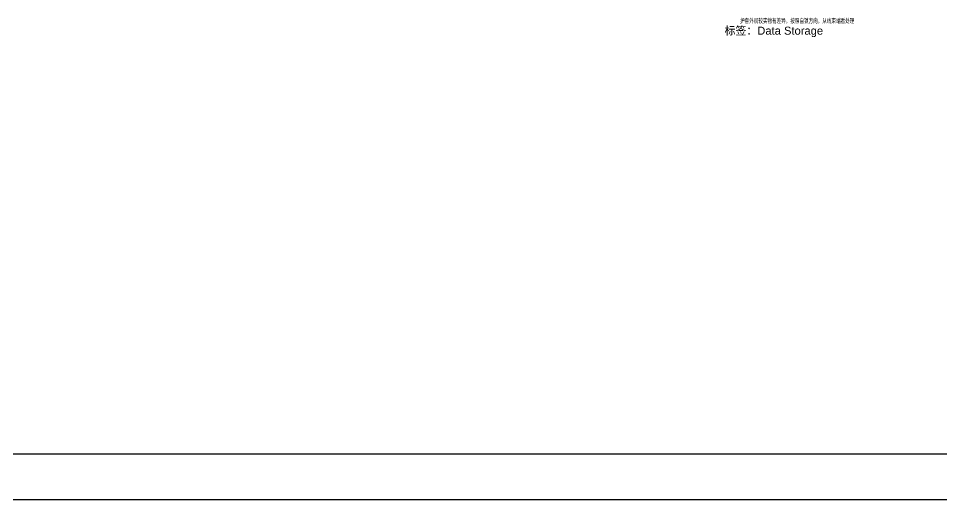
# Model space of a CAD drawing. Header units: millimetres. Extents: x 1762 to 3573, y 2019 to 2959.
# Drawn here: x 2346 to 2749.8, y 2018.6 to 2229.2 of the extents above; entities that cross this region are included whole.
import ezdxf

# ---------------------------------------------------------------- set-up
doc = ezdxf.new("R2010")
doc.units = ezdxf.units.MM
doc.layers.add('AM60', color=3, linetype='Continuous', lineweight=25)
doc.layers.add('标题栏', color=7, linetype='Continuous')
doc.styles.add('ISO Proportional', font='isocp.shx', dxfattribs={"bigfont": 'gbcbig.shx'})
doc.styles.get("Standard").update_dxf_attribs({"font": 'arial.ttf'})

# ---------------------------------------------------------------- blocks, each defined once
blk = doc.blocks.new('A$Ca6ca7e8a')
at = {"layer": '标题栏'}
for p, q in [((20, 20), (1791.69, 20)), ((0, 0), (1811.69, 0))]:
    blk.add_line(p, q, dxfattribs=at)

msp = doc.modelspace()

# ---------------------------------------------------------------- block references
msp.add_blockref('A$Ca6ca7e8a', (1761.676, 2018.553))

# ---------------------------------------------------------------- texts
at = {"layer": 'AM60', "color": 3, "style": 'ISO Proportional'}
msp.add_text('护套外观较实物有差异，按照自锁方向，从线束端看处理', height=2, dxfattribs=at).set_placement((2661.611, 2226.964))
at = {"layer": 'AM60', "insert": (2654.837, 2225.587), "char_height": 3.5, "attachment_point": 1}
msp.add_mtext_dynamic_manual_height_columns('{\\fSimSun|b0|i0|c134|p2;\\C3;标签：\\fArial|b0|i0|c0|p34;Data Storage}', width=66.92058, gutter_width=12.5, heights=[35.837], dxfattribs=at)

doc.saveas('drawing.dxf')
